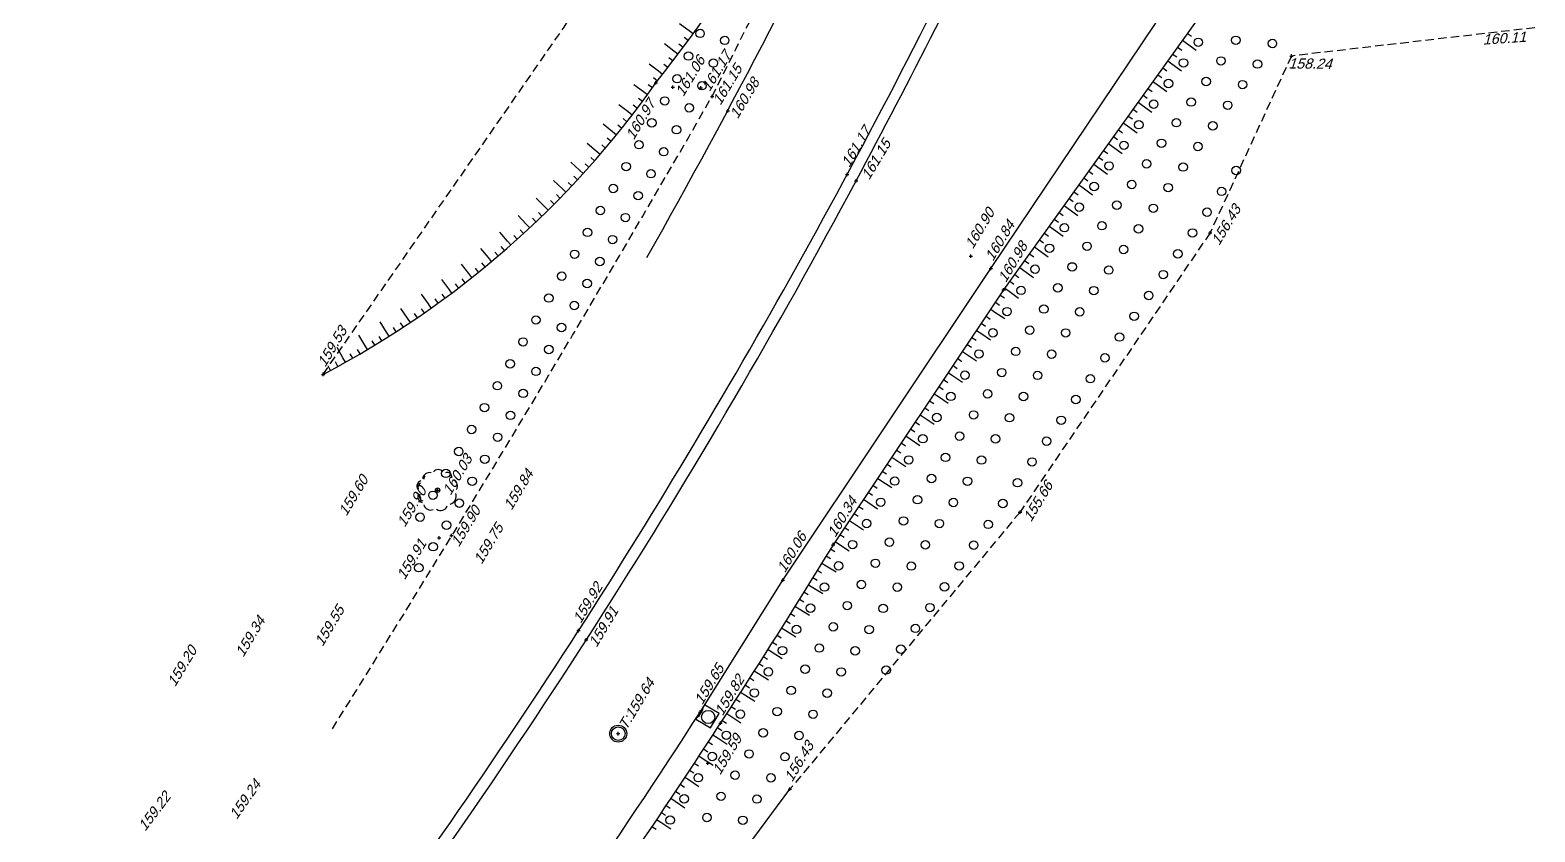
# Model space of a CAD drawing. Header units: metres. Extents: x 1633075 to 1634601, y 8175308 to 8177203.
# Drawn here: x 1634206.6 to 1634295.4, y 8175965 to 8176012.3 of the extents above; entities that cross this region are included whole.
import ezdxf

# ---------------------------------------------------------------- set-up
doc = ezdxf.new("R2010")
doc.units = ezdxf.units.M
doc.header["$LTSCALE"] = 2
doc.header["$PDMODE"] = 2
doc.header["$PDSIZE"] = 0.1
doc.linetypes.add('CACHE', pattern=[0.375, 0.25, -0.125])
doc.linetypes.add('CONTINU', pattern=[0])
for name, color, linetype in [('C15785 - ALLEE', 7, 'CACHE'), ('C15785 - ASSAINIS', 6, 'Continuous'), ('C15785 - BORDURES', 7, 'CONTINU'), ('C15785 - BTALUS', 3, 'CACHE'), ('C15785 - DBA', 252, 'Continuous'), ('C15785 - HTALUS', 7, 'Continuous'), ('C15785 - POINT 2D', 7, 'Continuous'), ('C15785 - Talus', 7, 'Continuous'), ('C15785 - VEGET', 3, 'Continuous'), ('C15785 - Z', 7, 'Continuous')]:
    doc.layers.add(name, color=color, linetype=linetype)
doc.styles.get("Standard").update_dxf_attribs({"font": 'arial.ttf'})

# ---------------------------------------------------------------- blocks, each defined once
blk = doc.blocks.new('ARBN')
blk.add_circle((0, 0), 0.0517)
for centre, radius, start, end in [((-0.088, 0.27), 0.194, 62.9289, 157.9234), ((0.159, 0.288), 0.162, 10.5515, 118.7684), ((-0.381, -0.079), 0.106, 125.5548, 253.3512), ((-0.313, 0.149), 0.141, 102.3806, 218.1519), ((0.33, 0.115), 0.163, 331.4172, 69.7614), ((-0.236, -0.237), 0.15, 182.2997, 276.8338), ((0.202, -0.304), 0.137, 247.1419, 348.9634), ((0.221, -0.292), 0.104, 254.316, 338.7253), ((0.342, -0.106), 0.104, 287.358, 32.9391), ((0.335, -0.105), 0.151, 294.7172, 29.5061), ((-0.027, -0.335), 0.147, 208.1993, 316.9403), ((0.007, -0.38), 0.0689, 259.4414, 333.9219)]:
    blk.add_arc(centre, radius, start, end)
blk = doc.blocks.new('R')
blk.add_circle((0, 0, 0.001), 0.25)
blk = doc.blocks.new('TALH100A')
blk.add_line((0, 0.3), (0, 1))
blk = doc.blocks.new('TALH100B')
blk.add_line((0, 0), (0, 0.3))
blk = doc.blocks.new('TAMPON')
blk.add_circle((0, 0), 0.5)

msp = doc.modelspace()

# ---------------------------------------------------------------- linework, layer by layer
at = {"layer": 'C15785 - ALLEE'}
for centre, radius, start, end in [((1632320.61, 8176977.578), 2156.323, 333.291245, 334.639375), ((1633278.762, 8176564.257), 1116.326, 327.902451, 330.13696)]:
    msp.add_arc(centre, radius, start, end, dxfattribs=at)
at = {"layer": 'C15785 - ASSAINIS'}
for p, q in [((1634246.413, 8175972.5), (1634245.904, 8175971.64)), ((1634247.274, 8175971.991), (1634246.413, 8175972.5)), ((1634245.904, 8175971.64), (1634246.764, 8175971.13)), ((1634246.764, 8175971.13), (1634247.274, 8175971.991))]:
    msp.add_line(p, q, dxfattribs=at)
for centre, radius in [((1634246.63, 8175971.78), 0.389), ((1634241.323, 8175970.795), 0.4)]:
    msp.add_circle(centre, radius, dxfattribs=at)
msp.add_arc((1634245.322, 8175972.556), 1.049, 306.55876, 352.19494, dxfattribs=at)
at = {"layer": 'C15785 - BORDURES'}
msp.add_lwpolyline([(1634246.158, 8175972.07), (1634251.032, 8175979.859), (1634263.315, 8175998.257), (1634275.543, 8176016.447), (1634279.557, 8176022.436)], dxfattribs=at)
for centre, radius, start, end in [((1633844.792, 8176223.03, 315.99), 456.971, 330.62773, 334.45054), ((1633880.769, 8176207.492), 434.665, 319.95369, 327.20614)]:
    msp.add_arc(centre, radius, start, end, dxfattribs=at)
at = {"layer": 'C15785 - BTALUS'}
for points in [[(1634223.9, 8175992.003), (1634238.128, 8176012.502), (1634262.832, 8176051.44)], [(1634295.429, 8176012.462), (1634281.058, 8176010.793), (1634276.258, 8176000.357), (1634265.037, 8175983.875), (1634251.459, 8175967.514)]]:
    msp.add_lwpolyline(points, dxfattribs=at)
at = {"layer": 'C15785 - DBA'}
for centre, radius, start, end in [((1633895.572, 8176197.202), 408.015, 327.31627, 334.59389), ((1633835.953, 8176227.723), 475.621, 331.86235, 334.30576), ((1633911.365, 8176187.393), 390.102, 323.18208, 331.86235), ((1633881.891, 8176207.348), 425.009, 319.82019, 327.16103)]:
    msp.add_arc(centre, radius, start, end, dxfattribs=at)
at = {"layer": 'C15785 - HTALUS'}
for points in [[(1634223.9, 8175992.003, 0.119067), (1634243.55, 8176009.205, 0.049771), (1634257.409, 8176031.24), (1634266.912, 8176051.303, 0.300049), (1634266.147, 8176055.21)], [(1634289.818, 8176022.341, 0.175433), (1634279.139, 8176018.019), (1634264.072, 8175996.988), (1634254.006, 8175981.949, -0.022861), (1634231.266, 8175948.349, 0.018628), (1634215.594, 8175927.365, 0.018628)]]:
    msp.add_lwpolyline(points, format="xyb", dxfattribs=at)
at = {"layer": 'C15785 - POINT 2D'}
for p in [(1634281.058, 8176010.793), (1634243.55, 8176009.205), (1634244.544, 8176008.954), (1634246.198, 8176008.905), (1634246.86, 8176008.406), (1634247.793, 8176007.56), (1634254.835, 8176003.796), (1634255.363, 8176003.424), (1634276.258, 8176000.357), (1634262.128, 8175998.977), (1634263.315, 8175998.257), (1634264.072, 8175996.988), (1634223.9, 8175992.003), (1634230.663, 8175985.167), (1634265.037, 8175983.875), (1634230.752, 8175982.347), (1634231.483, 8175982.49), (1634254.006, 8175981.949), (1634251.032, 8175979.859), (1634238.983, 8175976.874), (1634239.437, 8175976.329), (1634246.158, 8175972.07), (1634247.357, 8175971.421), (1634241.323, 8175970.795), (1634246.61, 8175969.046), (1634251.459, 8175967.514)]:
    msp.add_point(p, dxfattribs=at)
at = {"layer": 'C15785 - Talus'}
msp.add_lwpolyline([(1634236.616, 8175947.468), (1634251.459, 8175967.514)], dxfattribs=at)

# ---------------------------------------------------------------- block references
at = {"layer": 'C15785 - ASSAINIS', "rotation": 359.5000271160415}
msp.add_blockref('TAMPON', (1634241.323, 8175970.795), dxfattribs=at)
at = {"layer": 'C15785 - Talus'}
for name, p, rotation in [('TALH100A', (1634245.743, 8176012.107), 53.72355310817191), ('TALH100B', (1634245.743, 8176012.107), 53.72355310817191), ('TALH100A', (1634244.849, 8176010.903), 53.06787674661382), ('TALH100B', (1634245.148, 8176011.304), 53.28643553567678), ('TALH100B', (1634245.446, 8176011.705), 53.50499431579929), ('TALH100B', (1634274.628, 8176011.723), 234.3817318364546), ('TALH100A', (1634274.628, 8176011.723), 234.3817318364546), ('TALH100B', (1634274.92, 8176012.13), 234.3817318364546), ('TALH100B', (1634244.547, 8176010.504), 52.8493179163901), ('TALH100B', (1634244.849, 8176010.903), 53.06787674661382), ('TALH100B', (1634273.755, 8176010.504), 234.3817318364546), ('TALH100B', (1634274.046, 8176010.911), 234.3817318364546), ('TALH100B', (1634274.337, 8176011.317), 234.3817318364546), ('TALH100A', (1634243.94, 8176009.709), 52.41220033634443), ('TALH100B', (1634243.94, 8176009.709), 52.41220033634443), ('TALH100B', (1634244.245, 8176010.106), 52.63075913069569), ('TALH100B', (1634273.172, 8176009.691), 234.3817318364546), ('TALH100B', (1634273.464, 8176010.098), 234.3817318364546), ('TALH100A', (1634273.755, 8176010.504), 234.3817318364546), ('TALH100A', (1634243.047, 8176008.505), 53.89001328398909), ('TALH100B', (1634243.047, 8176008.505), 53.89001328398909), ('TALH100B', (1634243.34, 8176008.91), 54.40514154294419), ('TALH100B', (1634243.635, 8176009.314), 52.19364153336207), ('TALH100B', (1634272.59, 8176008.878), 234.3817318364546), ('TALH100B', (1634272.881, 8176009.285), 234.3817318364546), ('TALH100A', (1634272.881, 8176009.285), 234.3817318364546), ('TALH100A', (1634242.147, 8176007.305), 52.34462851429464), ('TALH100B', (1634242.451, 8176007.702), 52.85975676471674), ('TALH100B', (1634242.751, 8176008.102), 53.37488500848393), ('TALH100B', (1634272.008, 8176008.065), 234.3817318364546), ('TALH100A', (1634272.008, 8176008.065), 234.3817318364546), ('TALH100B', (1634272.299, 8176008.472), 234.3817318364546), ('TALH100B', (1634241.84, 8176006.91), 51.82950027449691), ('TALH100B', (1634242.147, 8176007.305), 52.34462851429464), ('TALH100B', (1634271.425, 8176007.252), 234.3817318364546), ('TALH100B', (1634271.716, 8176007.659), 234.3817318364546), ('TALH100A', (1634241.215, 8176006.13), 50.7992437819237), ('TALH100B', (1634241.215, 8176006.13), 50.7992437819237), ('TALH100B', (1634241.529, 8176006.519), 51.31437200185004), ('TALH100B', (1634270.552, 8176006.033), 234.3817318364546), ('TALH100B', (1634270.843, 8176006.44), 234.3817318364546), ('TALH100B', (1634271.134, 8176006.846), 234.3817318364546), ('TALH100A', (1634271.134, 8176006.846), 234.3817318364546), ('TALH100A', (1634240.251, 8176004.98), 49.25385899838575), ('TALH100B', (1634240.251, 8176004.98), 49.25385899838575), ('TALH100B', (1634240.576, 8176005.36), 49.7689872613529), ('TALH100B', (1634240.897, 8176005.744), 50.28411550433123), ('TALH100B', (1634269.969, 8176005.22), 234.3817318364546), ('TALH100B', (1634270.261, 8176005.627), 234.3817318364546), ('TALH100A', (1634270.261, 8176005.627), 234.3817318364546), ('TALH100A', (1634239.257, 8176003.857), 47.70847426161932), ('TALH100B', (1634239.592, 8176004.229), 48.22360248220322), ('TALH100B', (1634239.923, 8176004.603), 48.73873076355043), ('TALH100B', (1634269.387, 8176004.407), 234.3817318364546), ('TALH100A', (1634269.387, 8176004.407), 234.3817318364546), ('TALH100B', (1634269.678, 8176004.814), 234.3817318364546), ('TALH100A', (1634238.233, 8176002.761), 46.163089484294), ('TALH100B', (1634238.919, 8176003.489), 47.19334601019763), ('TALH100B', (1634239.257, 8176003.857), 47.70847426161932), ('TALH100B', (1634268.805, 8176003.594), 234.3817318364546), ('TALH100B', (1634269.096, 8176004.001), 234.3817318364546), ('TALH100B', (1634237.885, 8176002.402), 45.64796122402008), ('TALH100B', (1634238.233, 8176002.761), 46.163089484294), ('TALH100B', (1634238.578, 8176003.124), 46.67821773469289), ('TALH100B', (1634268.222, 8176002.781), 234.3817318364546), ('TALH100B', (1634268.513, 8176003.188), 234.3817318364546), ('TALH100A', (1634268.513, 8176003.188), 234.3817318364546), ('TALH100A', (1634237.179, 8176001.693), 44.61770473991422), ('TALH100B', (1634236.822, 8176001.344), 44.10257648592608), ('TALH100B', (1634237.179, 8176001.693), 44.61770473991422), ('TALH100B', (1634237.534, 8176002.046), 45.13283298534343), ('TALH100B', (1634267.349, 8176001.562), 234.3817318364546), ('TALH100B', (1634267.64, 8176001.969), 234.3817318364546), ('TALH100A', (1634267.64, 8176001.969), 234.3817318364546), ('TALH100B', (1634267.931, 8176002.375), 234.3817318364546), ('TALH100A', (1634236.098, 8176000.654), 43.07231996207986), ('TALH100B', (1634236.098, 8176000.654), 43.07231996207986), ('TALH100B', (1634236.461, 8176000.998), 43.58744822427989), ('TALH100B', (1634266.766, 8176000.749), 234.3817318364546), ('TALH100B', (1634267.057, 8176001.156), 234.3817318364546), ('TALH100A', (1634234.988, 8175999.645), 41.52693523195111), ('TALH100B', (1634234.988, 8175999.645), 41.52693523195111), ('TALH100B', (1634235.361, 8175999.978), 42.04206347674553), ('TALH100B', (1634235.731, 8176000.315), 42.55719172514486), ('TALH100B', (1634266.184, 8175999.936), 234.3817318364546), ('TALH100B', (1634266.475, 8176000.343), 234.3817318364546), ('TALH100A', (1634266.766, 8176000.749), 234.3817318364546), ('TALH100A', (1634233.852, 8175998.666), 39.98155048498494), ('TALH100B', (1634233.852, 8175998.666), 39.98155048498494), ('TALH100B', (1634234.234, 8175998.989), 40.49667873008602), ('TALH100B', (1634234.612, 8175999.315), 41.01180694902536), ('TALH100B', (1634265.601, 8175999.123), 234.3817318364546), ('TALH100B', (1634265.893, 8175999.53), 234.3817318364546), ('TALH100A', (1634265.893, 8175999.53), 234.3817318364546), ('TALH100A', (1634232.69, 8175997.718), 38.43616572391719), ('TALH100B', (1634233.08, 8175998.03), 38.951293952478), ('TALH100B', (1634233.467, 8175998.346), 39.46642222475248), ('TALH100B', (1634265.019, 8175998.31), 234.3817318364546), ('TALH100A', (1634265.019, 8175998.31), 234.3817318364546), ('TALH100B', (1634265.31, 8175998.717), 234.3817318364546), ('TALH100A', (1634231.502, 8175996.801), 36.89078096302767), ('TALH100B', (1634231.901, 8175997.103), 37.40590919132503), ('TALH100B', (1634232.297, 8175997.409), 37.92103744329798), ('TALH100B', (1634232.69, 8175997.718), 38.43616572391719), ('TALH100B', (1634264.437, 8175997.497), 234.3817318364546), ('TALH100B', (1634264.728, 8175997.904), 234.3817318364546), ('TALH100A', (1634230.291, 8175995.917), 35.34539617455918), ('TALH100B', (1634230.697, 8175996.208), 35.86052445012168), ('TALH100B', (1634231.101, 8175996.503), 36.37565269137134), ('TALH100B', (1634231.502, 8175996.801), 36.89078096302767), ('TALH100B', (1634263.586, 8175996.262), 236.2051208701741), ('TALH100B', (1634263.864, 8175996.678), 236.2051208701741), ('TALH100B', (1634264.145, 8175997.091), 234.3817318364546), ('TALH100A', (1634264.145, 8175997.091), 234.3817318364546), ('TALH100A', (1634229.056, 8175995.066), 33.80001143861845), ('TALH100B', (1634229.47, 8175995.346), 34.3151396671106), ('TALH100B', (1634229.882, 8175995.629), 34.8302679386691), ('TALH100B', (1634230.291, 8175995.917), 35.34539617455918), ('TALH100B', (1634263.03, 8175995.431), 236.2051208701741), ('TALH100B', (1634263.308, 8175995.847), 236.2051208701741), ('TALH100A', (1634263.308, 8175995.847), 236.2051208701741), ('TALH100A', (1634227.798, 8175994.248), 32.25462668176576), ('TALH100B', (1634227.798, 8175994.248), 32.25462668176576), ('TALH100B', (1634228.22, 8175994.517), 32.76975491454658), ('TALH100B', (1634228.639, 8175994.789), 33.28488317298896), ('TALH100B', (1634229.056, 8175995.066), 33.80001143861845), ('TALH100B', (1634262.474, 8175994.6), 236.2051208701741), ('TALH100B', (1634262.752, 8175995.016), 236.2051208701741), ('TALH100A', (1634225.219, 8175992.716), 29.16385716881825), ('TALH100A', (1634226.519, 8175993.465), 30.70924191061876), ('TALH100B', (1634226.519, 8175993.465), 30.70924191061876), ('TALH100B', (1634226.948, 8175993.722), 31.22437018162761), ('TALH100B', (1634227.374, 8175993.983), 31.73949843146258), ('TALH100B', (1634261.917, 8175993.769), 236.2051208701741), ('TALH100B', (1634262.195, 8175994.185), 236.2051208701741), ('TALH100A', (1634262.474, 8175994.6), 236.2051208701741), ('TALH100B', (1634224.781, 8175992.475), 28.64872890246791), ('TALH100B', (1634225.219, 8175992.716), 29.16385716881825), ('TALH100B', (1634225.655, 8175992.962), 29.67898542307003), ('TALH100B', (1634226.088, 8175993.211), 30.19411364579162), ('TALH100B', (1634261.361, 8175992.938), 236.2051208701741), ('TALH100B', (1634261.639, 8175993.354), 236.2051208701741), ('TALH100A', (1634261.639, 8175993.354), 236.2051208701741), ('TALH100B', (1634224.341, 8175992.237), 28.13360067397248), ('TALH100B', (1634260.805, 8175992.107), 236.2051208701741), ('TALH100A', (1634260.805, 8175992.107), 236.2051208701741), ('TALH100B', (1634261.083, 8175992.523), 236.2051208701741), ('TALH100B', (1634260.249, 8175991.276), 236.2051208701741), ('TALH100B', (1634260.527, 8175991.692), 236.2051208701741), ('TALH100B', (1634259.414, 8175990.03), 236.2051208701741), ('TALH100B', (1634259.692, 8175990.445), 236.2051208701741), ('TALH100B', (1634259.971, 8175990.861), 236.2051208701741), ('TALH100A', (1634259.971, 8175990.861), 236.2051208701741), ('TALH100B', (1634258.858, 8175989.198), 236.2051208701741), ('TALH100B', (1634259.136, 8175989.614), 236.2051208701741), ('TALH100A', (1634259.136, 8175989.614), 236.2051208701741), ('TALH100B', (1634258.302, 8175988.367), 236.2051208701741), ('TALH100B', (1634258.58, 8175988.783), 236.2051208701741), ('TALH100B', (1634257.746, 8175987.536), 236.2051208701741), ('TALH100B', (1634258.024, 8175987.952), 236.2051208701741), ('TALH100A', (1634258.302, 8175988.367), 236.2051208701741), ('TALH100B', (1634257.189, 8175986.705), 236.2051208701741), ('TALH100B', (1634257.468, 8175987.121), 236.2051208701741), ('TALH100A', (1634257.468, 8175987.121), 236.2051208701741), ('TALH100B', (1634256.633, 8175985.874), 236.2051208701741), ('TALH100A', (1634256.633, 8175985.874), 236.2051208701741), ('TALH100B', (1634256.911, 8175986.29), 236.2051208701741), ('TALH100B', (1634256.077, 8175985.043), 236.2051208701741), ('TALH100B', (1634256.355, 8175985.459), 236.2051208701741), ('TALH100B', (1634255.243, 8175983.797), 236.2051208701741), ('TALH100B', (1634255.521, 8175984.212), 236.2051208701741), ('TALH100B', (1634255.799, 8175984.628), 236.2051208701741), ('TALH100A', (1634255.799, 8175984.628), 236.2051208701741), ('TALH100B', (1634254.686, 8175982.966), 236.2051208701741), ('TALH100B', (1634254.965, 8175983.381), 236.2051208701741), ('TALH100A', (1634254.965, 8175983.381), 236.2051208701741), ('TALH100B', (1634254.13, 8175982.135), 236.2051208701741), ('TALH100B', (1634254.408, 8175982.55), 236.2051208701741), ('TALH100B', (1634253.6, 8175981.287), 238.4292331137267), ('TALH100B', (1634253.861, 8175981.713), 238.4937690446761), ('TALH100A', (1634254.13, 8175982.135), 236.2051208701741), ('TALH100B', (1634253.075, 8175980.436), 238.3001612904481), ('TALH100B', (1634253.338, 8175980.861), 238.3646971908574), ('TALH100A', (1634253.338, 8175980.861), 238.3646971908574), ('TALH100B', (1634252.549, 8175979.585), 238.1710894512288), ('TALH100A', (1634252.549, 8175979.585), 238.1710894512288), ('TALH100B', (1634252.812, 8175980.01), 238.2356253707129), ('TALH100B', (1634252.021, 8175978.736), 238.0420176307407), ('TALH100B', (1634252.285, 8175979.161), 238.1065535463144), ('TALH100B', (1634251.49, 8175977.889), 237.912945807633), ('TALH100B', (1634251.756, 8175978.312), 237.9774817074144), ('TALH100A', (1634251.756, 8175978.312), 237.9774817074144), ('TALH100B', (1634250.958, 8175977.042), 237.7838739716806), ('TALH100A', (1634250.958, 8175977.042), 237.7838739716806), ('TALH100B', (1634251.225, 8175977.465), 237.8484098890469), ('TALH100B', (1634250.424, 8175976.196), 237.6548021522402), ('TALH100B', (1634250.691, 8175976.619), 237.7193380526766), ('TALH100B', (1634249.619, 8175974.931), 237.4611943756399), ('TALH100B', (1634249.888, 8175975.352), 237.5257303050928), ('TALH100B', (1634250.156, 8175975.774), 237.5902662163174), ('TALH100A', (1634250.156, 8175975.774), 237.5902662163174), ('TALH100B', (1634249.081, 8175974.088), 237.3321225602691), ('TALH100B', (1634249.35, 8175974.509), 237.3966584596533), ('TALH100A', (1634249.35, 8175974.509), 237.3966584596533), ('TALH100B', (1634248.54, 8175973.247), 237.2030507196521), ('TALH100B', (1634248.811, 8175973.667), 237.2675866341791), ('TALH100B', (1634247.997, 8175972.407), 237.0739788896138), ('TALH100B', (1634248.269, 8175972.827), 237.1385148134253), ('TALH100A', (1634248.54, 8175973.247), 237.2030507196521), ('TALH100B', (1634247.453, 8175971.568), 236.9449070595132), ('TALH100B', (1634247.725, 8175971.987), 237.0094429802794), ('TALH100A', (1634247.725, 8175971.987), 237.0094429802794), ('TALH100B', (1634246.906, 8175970.731), 236.8158352140987), ('TALH100A', (1634246.906, 8175970.731), 236.8158352140987), ('TALH100B', (1634247.18, 8175971.149), 236.8803711483818), ('TALH100B', (1634246.358, 8175969.894), 236.6867633941238), ('TALH100B', (1634246.633, 8175970.312), 236.7512993181595), ('TALH100B', (1634245.808, 8175969.059), 236.557691555198), ('TALH100B', (1634246.083, 8175969.477), 236.6222274855687), ('TALH100A', (1634246.083, 8175969.477), 236.6222274855687), ('TALH100B', (1634244.979, 8175967.809), 236.3640838128557), ('TALH100B', (1634245.256, 8175968.225), 236.4286197451275), ('TALH100A', (1634245.256, 8175968.225), 236.4286197451275), ('TALH100B', (1634245.532, 8175968.642), 236.4931556578675), ('TALH100B', (1634244.424, 8175966.977), 236.2350119873331), ('TALH100B', (1634244.702, 8175967.393), 236.2995479122243), ('TALH100B', (1634243.868, 8175966.146), 236.1059401701307), ('TALH100B', (1634244.146, 8175966.562), 236.1704760821192), ('TALH100A', (1634244.424, 8175966.977), 236.2350119873331), ('TALH100B', (1634243.309, 8175965.317), 235.9768683165018), ('TALH100B', (1634243.589, 8175965.732), 236.041404243491), ('TALH100A', (1634243.589, 8175965.732), 236.041404243491)]:
    msp.add_blockref(name, p, dxfattribs=dict(at, rotation=rotation))
at = {"layer": 'C15785 - VEGET'}
for p, rotation in [((1634246.151, 8176012.13), 63.16866909970864), ((1634247.61, 8176011.718), 243.3451033916637), ((1634275.562, 8176011.601), 54.15467776765691), ((1634277.779, 8176011.72), 54.15467775684332), ((1634279.934, 8176011.534), 54.15467775684332), ((1634245.474, 8176010.792), 63.16866909970864), ((1634246.937, 8176010.378), 243.3451033916637), ((1634274.684, 8176010.385), 54.15467776765691), ((1634276.9, 8176010.504), 54.15467775684332), ((1634279.056, 8176010.318), 54.15467775684332), ((1634244.797, 8176009.453), 63.16866909970864), ((1634276.022, 8176009.288), 54.15467775684332), ((1634246.264, 8176009.037), 243.3451033916637), ((1634273.805, 8176009.169), 54.15467776765691), ((1634278.177, 8176009.102), 54.15467775684332), ((1634244.068, 8176008.143), 59.55478646930968), ((1634245.518, 8176007.736), 239.8175998419322), ((1634272.927, 8176007.953), 54.15467776765691), ((1634275.143, 8176008.073), 54.15467775684332), ((1634277.299, 8176007.886), 54.15467775684332), ((1634243.308, 8176006.85), 59.55478646930968), ((1634272.048, 8176006.737), 54.15467776765691), ((1634274.265, 8176006.857), 54.15467775684332), ((1634276.421, 8176006.671), 54.15467775684332), ((1634244.764, 8176006.44), 239.8175998419322), ((1634242.548, 8176005.557), 59.55478646930968), ((1634244.01, 8176005.143), 239.8175998419322), ((1634271.17, 8176005.521), 54.15467776765691), ((1634273.387, 8176005.641), 54.15467775684332), ((1634275.542, 8176005.455), 54.15467775684332), ((1634241.788, 8176004.264), 59.55478646930968), ((1634270.292, 8176004.306), 54.15467776765691), ((1634272.508, 8176004.425), 54.15467775684332), ((1634274.664, 8176004.239), 54.15467775684332), ((1634277.797, 8176004.032), 54.98167095000078), ((1634243.256, 8176003.846), 239.8175998419322), ((1634269.413, 8176003.09), 54.15467776765691), ((1634271.63, 8176003.209), 54.15467775684332), ((1634273.785, 8176003.023), 54.15467775684332), ((1634241.028, 8176002.97), 59.55478646930968), ((1634242.501, 8176002.55), 239.8175998419322), ((1634276.936, 8176002.804), 54.98167095000078), ((1634240.267, 8176001.677), 59.55478646930968), ((1634241.747, 8176001.253), 239.8175998419322), ((1634268.535, 8176001.874), 54.15467776765691), ((1634270.751, 8176001.993), 54.15467775684332), ((1634272.907, 8176001.807), 54.15467775684332), ((1634276.076, 8176001.575), 54.98167095000078), ((1634239.507, 8176000.384), 59.55478646930968), ((1634267.656, 8176000.658), 54.15467776765691), ((1634269.873, 8176000.777), 54.15467775684332), ((1634272.029, 8176000.591), 54.15467775684332), ((1634275.215, 8176000.347), 54.98167095000078), ((1634240.993, 8175999.956), 239.8175998419322), ((1634266.778, 8175999.442), 54.15467776765691), ((1634268.995, 8175999.561), 54.15467775684332), ((1634238.747, 8175999.091), 59.55478646930968), ((1634240.239, 8175998.66), 239.8175998419322), ((1634271.15, 8175999.375), 54.15467775684332), ((1634274.354, 8175999.118), 54.98167095000078), ((1634237.987, 8175997.798), 59.55478646930968), ((1634265.926, 8175998.208), 56.47999529856803), ((1634268.116, 8175998.345), 54.15467775684332), ((1634270.272, 8175998.159), 54.15467775684332), ((1634273.493, 8175997.89), 54.98167095000078), ((1634239.485, 8175997.363), 239.8175998419322), ((1634265.098, 8175996.957), 56.47999529856803), ((1634267.269, 8175997.108), 56.47999706348295), ((1634269.394, 8175996.943), 54.15467775684332), ((1634237.227, 8175996.505), 59.55478646930968), ((1634238.731, 8175996.066), 239.8175998419322), ((1634272.633, 8175996.661), 54.98167095000078), ((1634236.467, 8175995.211), 59.55478646930968), ((1634264.27, 8175995.707), 56.47999529856803), ((1634266.441, 8175995.857), 56.47999706348295), ((1634268.561, 8175995.696), 56.47999706348295), ((1634271.772, 8175995.433), 54.98167095000078), ((1634237.977, 8175994.77), 239.8175998419322), ((1634263.441, 8175994.456), 56.47999529856803), ((1634265.612, 8175994.607), 56.47999706348295), ((1634267.732, 8175994.445), 56.47999706348295), ((1634270.911, 8175994.204), 54.98167095000078), ((1634235.707, 8175993.918), 59.55478646930968), ((1634237.223, 8175993.473), 239.8175998419322), ((1634264.784, 8175993.356), 56.47999706348295), ((1634234.947, 8175992.625), 59.55478646930968), ((1634262.613, 8175993.205), 56.47999529856803), ((1634266.904, 8175993.195), 56.47999706348295), ((1634270.05, 8175992.976), 54.98167095000078), ((1634236.468, 8175992.177), 239.8175998419322), ((1634261.785, 8175991.955), 56.47999529856803), ((1634263.956, 8175992.106), 56.47999706348295), ((1634266.076, 8175991.944), 56.47999706348295), ((1634269.189, 8175991.747), 54.98167095000078), ((1634234.187, 8175991.332), 59.55478646930968), ((1634235.714, 8175990.88), 239.8175998419322), ((1634260.956, 8175990.704), 56.47999529856803), ((1634263.127, 8175990.855), 56.47999706348295), ((1634265.247, 8175990.694), 56.47999706348295), ((1634233.427, 8175990.039), 59.55478646930968), ((1634268.329, 8175990.519), 54.98167095000078), ((1634234.96, 8175989.583), 239.8175998419322), ((1634260.128, 8175989.454), 56.47999529856803), ((1634262.299, 8175989.605), 56.47999706348295), ((1634264.419, 8175989.443), 56.47999706348295), ((1634267.468, 8175989.291), 54.98167095000078), ((1634232.667, 8175988.745), 59.55478646930968), ((1634234.206, 8175988.287), 239.8175998419322), ((1634259.3, 8175988.203), 56.47999529856803), ((1634261.471, 8175988.354), 56.47999706348295), ((1634263.591, 8175988.193), 56.47999706348295), ((1634266.607, 8175988.062), 54.98167095000078), ((1634231.907, 8175987.452), 59.55478646930968), ((1634260.642, 8175987.103), 56.47999706348295), ((1634231.147, 8175986.159), 59.55478646930968), ((1634233.452, 8175986.99), 239.8175998419322), ((1634258.471, 8175986.953), 56.47999529856803), ((1634262.762, 8175986.942), 56.47999706348295), ((1634265.746, 8175986.834), 54.98167095000078), ((1634232.698, 8175985.693), 239.8175998419322), ((1634257.643, 8175985.702), 56.47999529856803), ((1634259.814, 8175985.853), 56.47999706348295), ((1634261.934, 8175985.692), 56.47999706348295), ((1634264.886, 8175985.605), 54.98167095000078), ((1634230.387, 8175984.866), 59.55478646930968), ((1634231.944, 8175984.397), 239.8175998419322), ((1634256.815, 8175984.452), 56.47999529856803), ((1634258.986, 8175984.602), 56.47999706348295), ((1634261.106, 8175984.441), 56.47999706348295), ((1634264.025, 8175984.377), 54.98167095000078), ((1634229.626, 8175983.573), 59.55478646930968), ((1634231.189, 8175983.1), 239.8175998419322), ((1634255.986, 8175983.201), 56.47999529856803), ((1634258.157, 8175983.352), 56.47999706348295), ((1634260.277, 8175983.191), 56.47999706348295), ((1634263.164, 8175983.148), 54.98167095000078), ((1634230.398, 8175981.827), 235.7672839614355), ((1634255.158, 8175981.951), 56.47999529856803), ((1634257.329, 8175982.101), 56.47999706348295), ((1634259.449, 8175981.94), 56.47999706348295), ((1634262.303, 8175981.92), 54.98167095000078), ((1634256.501, 8175980.851), 56.47999706348295), ((1634229.554, 8175980.587), 235.7672839614355), ((1634254.33, 8175980.7), 56.47999529856803), ((1634258.621, 8175980.689), 56.47999706348295), ((1634261.443, 8175980.691), 54.98167095000078), ((1634253.501, 8175979.45), 56.47999529856803), ((1634255.672, 8175979.6), 56.47999706348295), ((1634257.792, 8175979.439), 56.47999706348295), ((1634260.582, 8175979.463), 54.98167095000078), ((1634252.673, 8175978.199), 56.47999529856803), ((1634254.844, 8175978.35), 56.47999706348295), ((1634256.964, 8175978.188), 56.47999706348295), ((1634259.721, 8175978.234), 54.98167095000078), ((1634251.844, 8175976.948), 56.47999529856803), ((1634254.016, 8175977.099), 56.47999706348295), ((1634256.136, 8175976.938), 56.47999706348295), ((1634258.86, 8175977.006), 54.98167095000078), ((1634251.016, 8175975.698), 56.47999529856803), ((1634253.187, 8175975.849), 56.47999706348295), ((1634255.307, 8175975.687), 56.47999706348295), ((1634258, 8175975.778), 54.98167095000078), ((1634252.359, 8175974.598), 56.47999706348295), ((1634250.188, 8175974.447), 56.47999529856803), ((1634254.479, 8175974.437), 56.47999706348295), ((1634257.139, 8175974.549), 54.98167095000078), ((1634249.359, 8175973.197), 56.47999529856803), ((1634251.531, 8175973.347), 56.47999706348295), ((1634253.651, 8175973.186), 56.47999706348295), ((1634248.531, 8175971.946), 56.47999529856803), ((1634250.702, 8175972.097), 56.47999706348295), ((1634252.822, 8175971.936), 56.47999706348295), ((1634247.703, 8175970.696), 56.47999529856803), ((1634249.874, 8175970.846), 56.47999706348295), ((1634251.994, 8175970.685), 56.47999706348295), ((1634246.874, 8175969.445), 56.47999529856803), ((1634249.046, 8175969.596), 56.47999706348295), ((1634251.165, 8175969.435), 56.47999706348295), ((1634248.217, 8175968.345), 56.47999706348295), ((1634246.046, 8175968.195), 56.48196950512581), ((1634250.337, 8175968.184), 56.47999706348295), ((1634245.218, 8175966.944), 56.48196950512581), ((1634247.389, 8175967.095), 56.48196688555731), ((1634249.509, 8175966.933), 56.48196688555731), ((1634244.39, 8175965.694), 56.48196950512581), ((1634246.561, 8175965.844), 56.48196688555731), ((1634248.681, 8175965.683), 56.48196688555731)]:
    msp.add_blockref('R', p, dxfattribs=dict(at, rotation=rotation))
at = {"layer": 'C15785 - VEGET', "xscale": 2.50000000002949, "yscale": 2.50000000002949, "zscale": 2.50000000002949, "rotation": 222.0369205983907}
msp.add_blockref('ARBN', (1634230.663, 8175985.167), dxfattribs=at)

# ---------------------------------------------------------------- texts
at = {"layer": 'C15785 - Z', "oblique": 18}
for s, rotation, p in [(' 160.11', 363.8493, (1634292.13, 8176011.446, 160.114)), (' 161.06', 418.98725, (1634245.042, 8176008.149, 161.055)), (' 161.17', 418.98725, (1634246.588, 8176008.438, 161.171)), (' 161.15', 418.98725, (1634247.234, 8176007.643, 161.146)), (' 158.24', 359.50003, (1634280.635, 8176010.059, 158.236)), (' 160.98', 418.98725, (1634248.25, 8176006.838, 160.979)), (' 160.97', 418.98725, (1634242.11, 8176005.59, 160.974)), (' 161.17', 418.98725, (1634254.836, 8176003.976, 161.173)), (' 161.15', 418.98725, (1634256.007, 8176003.229, 161.153)), (' 160.90', 418.98725, (1634262.129, 8175999.157, 160.897)), (' 156.43', 418.98725, (1634276.666, 8175999.363, 156.433)), (' 160.84', 418.98725, (1634263.316, 8175998.437, 160.843)), (' 160.98', 418.98725, (1634264.073, 8175997.168, 160.983)), (' 159.53', 418.98725, (1634223.901, 8175992.183, 159.532)), (' 160.03', 418.98725, (1634231.3, 8175984.618, 160.033)), (' 159.84', 418.98725, (1634234.902, 8175983.737, 159.844)), (' 159.60', 418.98725, (1634225.157, 8175983.389, 159.599)), (' 155.66', 418.98725, (1634265.568, 8175983.046, 155.661)), (' 159.90', 418.98725, (1634228.598, 8175982.733, 159.898)), (' 160.34', 418.98725, (1634254.008, 8175982.129, 160.336)), (' 159.90', 418.98725, (1634231.792, 8175981.57, 159.902)), (' 159.75', 418.98725, (1634233.137, 8175980.548, 159.747)), (' 159.91', 418.98725, (1634228.593, 8175979.624, 159.905)), (' 160.06', 418.98725, (1634251.033, 8175980.039, 160.061)), (' 159.92', 418.98725, (1634238.985, 8175977.054, 159.92)), (' 159.55', 418.98725, (1634223.751, 8175975.7, 159.547)), (' 159.34', 418.98725, (1634219.069, 8175975.068, 159.337)), (' 159.91', 418.98725, (1634239.918, 8175975.64, 159.906)), (' 159.20', 418.98725, (1634215.046, 8175973.316, 159.2)), (' 159.65', 418.98725, (1634246.16, 8175972.25, 159.649)), (' T:159.64', 418.98725, (1634241.679, 8175970.763, 159.641)), (' 159.82', 418.98725, (1634247.358, 8175971.601, 159.818)), (' 159.59', 418.98725, (1634247.215, 8175968.111, 159.587)), (' 156.43', 418.98725, (1634251.46, 8175967.694, 156.425)), (' 159.24', 414.95313, (1634218.664, 8175965.497, 159.236)), (' 159.22', 412.86926, (1634213.26, 8175964.814, 159.216))]:
    msp.add_text(s, height=0.6, rotation=rotation, dxfattribs=at).set_placement(p)

doc.saveas('drawing.dxf')
